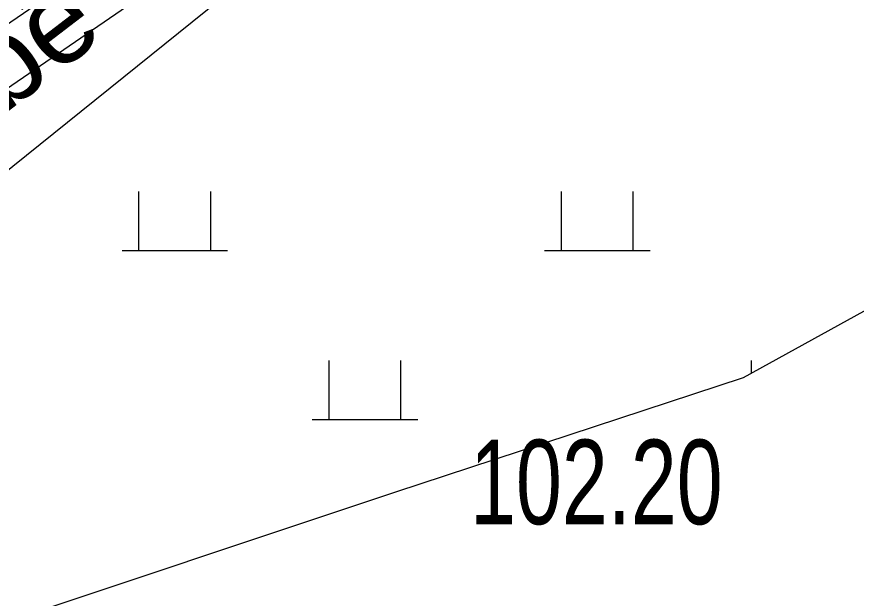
# Model space of a CAD drawing. Header units: metres. Extents: x 431006 to 434411, y 2469261 to 2473208.
# Drawn here: x 431998.23 to 432037.97, y 2472055.55 to 2472083.08 of the extents above; entities that cross this region are included whole.
import ezdxf
from ezdxf.enums import TextEntityAlignment as Align

# ---------------------------------------------------------------- set-up
doc = ezdxf.new("R2010")
doc.units = ezdxf.units.M
doc.header["$MEASUREMENT"] = 0
for name, color, linetype, lineweight in [('1', 8, 'Continuous', 18), ('CAO DO', 8, 'Continuous', 18), ('duong be tong-ks', 8, 'Continuous', 18), ('ranh gioi thuc vat-ks', 8, 'RAO_T_VAT', 18), ('thuc vat-ks', 8, 'Continuous', 18)]:
    doc.layers.add(name, color=color, linetype=linetype, lineweight=lineweight)
doc.styles.add('ks_ten cong trinh', font='')
doc.styles.get("Standard").update_dxf_attribs({"font": 'arial.ttf'})
doc.styles.get('ks_ten cong trinh').set_extended_font_data('.VnArial')
doc.linetypes.add('RAO_T_VAT', pattern='A,0,[133,ltypeshp.shx,S=0.34,R=0,X=-0.17,Y=0],-2,[133,ltypeshp.shx,S=0.08,R=0,X=0,Y=0],-1.5,[133,ltypeshp.shx,S=0.08,R=0,X=0,Y=0],-1.5,[133,ltypeshp.shx,S=0.08,R=0,X=0,Y=0],-2', length=7)

msp = doc.modelspace()

# ---------------------------------------------------------------- hatches: boundary and pattern name
at = {"layer": 'thuc vat-ks'}
h = msp.add_hatch(dxfattribs=at)
h.set_pattern_fill('223', color=9, scale=20, style=0, pattern_type=2)
h.set_pattern_definition([(0, (12.2, 4), (0, 20), [5, -15]), (0, (3.2, 12), (0, 20), [5, -15]), (90, (13, 4), (-20, 1e-15), [2.8, -17.2]), (90, (4, 12), (-20, 1e-15), [2.8, -17.2]), (90, (7.4, 12), (-20, 1e-15), [2.8, -17.2]), (90, (16.4, 4), (-20, 1e-15), [2.8, -17.2])])
h.paths.add_polyline_path([(432048.909, 2472112.235), (432014.451, 2472089.226), (431979.592, 2472061.163), (431970.881, 2472051.689), (431971.075, 2472042.988), (431973.785, 2472040.281), (431981.335, 2472044.535), (431996.434, 2472054.009), (432016.18, 2472060.583), (432032.634, 2472065.996), (432049.089, 2472075.084), (432059.768, 2472080.737), (432081.648, 2472113.629), (432084.745, 2472119.623), (432079.325, 2472122.136), (432067.129, 2472120.783)])

# ---------------------------------------------------------------- linework, layer by layer
at = {"layer": 'duong be tong-ks', "color": 9, "lineweight": 0}
for points in [[(432102.762, 2472139.244), (432083.936, 2472131.743), (432061.942, 2472124.397), (432051.497, 2472118.995), (432040.221, 2472112.53), (432029.641, 2472105.716), (432013.053, 2472093.863), (432002.265, 2472085.799), (431987.367, 2472075.581), (431981.794, 2472070.406), (431973.711, 2472063.171), (431967.574, 2472056.481), (431962.853, 2472049.042), (431959.654, 2472043.172), (431958.735, 2472039.499), (431958.781, 2472034.65), (431959.555, 2472029.72), (431961.501, 2472021.726), (431962.862, 2472016.356), (431963.342, 2472011.539), (431962.981, 2472006.562), (431962.293, 2471997.985), (431963.143, 2471991.279), (431968.516, 2471978.939)], [(432100.337, 2472135.587), (432084.796, 2472129.394), (432062.918, 2472122.087), (432052.693, 2472116.8), (432041.52, 2472110.393), (432031.045, 2472103.647), (432014.529, 2472091.845), (432003.721, 2472083.766), (431988.933, 2472073.624), (431983.479, 2472068.558), (431975.47, 2472061.391), (431969.566, 2472054.954), (431965.009, 2472047.772), (431962.002, 2472042.256), (431961.238, 2472039.203), (431961.279, 2472034.857), (431962.009, 2472030.21), (431963.928, 2472022.329), (431965.332, 2472016.789), (431965.851, 2472011.572), (431965.465, 2472006.242), (431964.418, 2471998.077), (431965.086, 2471992.128), (431970.68, 2471979.695)]]:
    msp.add_lwpolyline(points, dxfattribs=at)
at = {"layer": 'ranh gioi thuc vat-ks', "color": 9, "lineweight": 0, "ltscale": 3}
msp.add_lwpolyline([(432048.909, 2472112.235), (432014.451, 2472089.226), (431979.592, 2472061.163), (431970.881, 2472051.689), (431971.075, 2472042.988), (431973.785, 2472040.281), (431981.335, 2472044.535), (431996.434, 2472054.009), (432016.18, 2472060.583), (432032.634, 2472065.996), (432049.089, 2472075.084), (432059.768, 2472080.737), (432081.648, 2472113.629), (432084.745, 2472119.623), (432079.325, 2472122.136), (432067.129, 2472120.783)], close=True, dxfattribs=at)

# ---------------------------------------------------------------- texts
at = {"layer": '1', "color": 9, "linetype": 'Continuous', "style": 'ks_ten cong trinh'}
msp.add_text('§\xadêng bª t«ng', height=4, rotation=37.4645, dxfattribs=at).set_placement((431997.332, 2472078.225), align=Align.CENTER)
at = {"layer": 'CAO DO', "color": 9, "lineweight": 0, "width": 0.7}
msp.add_text('102.20', height=4, dxfattribs=at).set_placement((432019.684, 2472059.055, 102.196))

doc.saveas('drawing.dxf')
